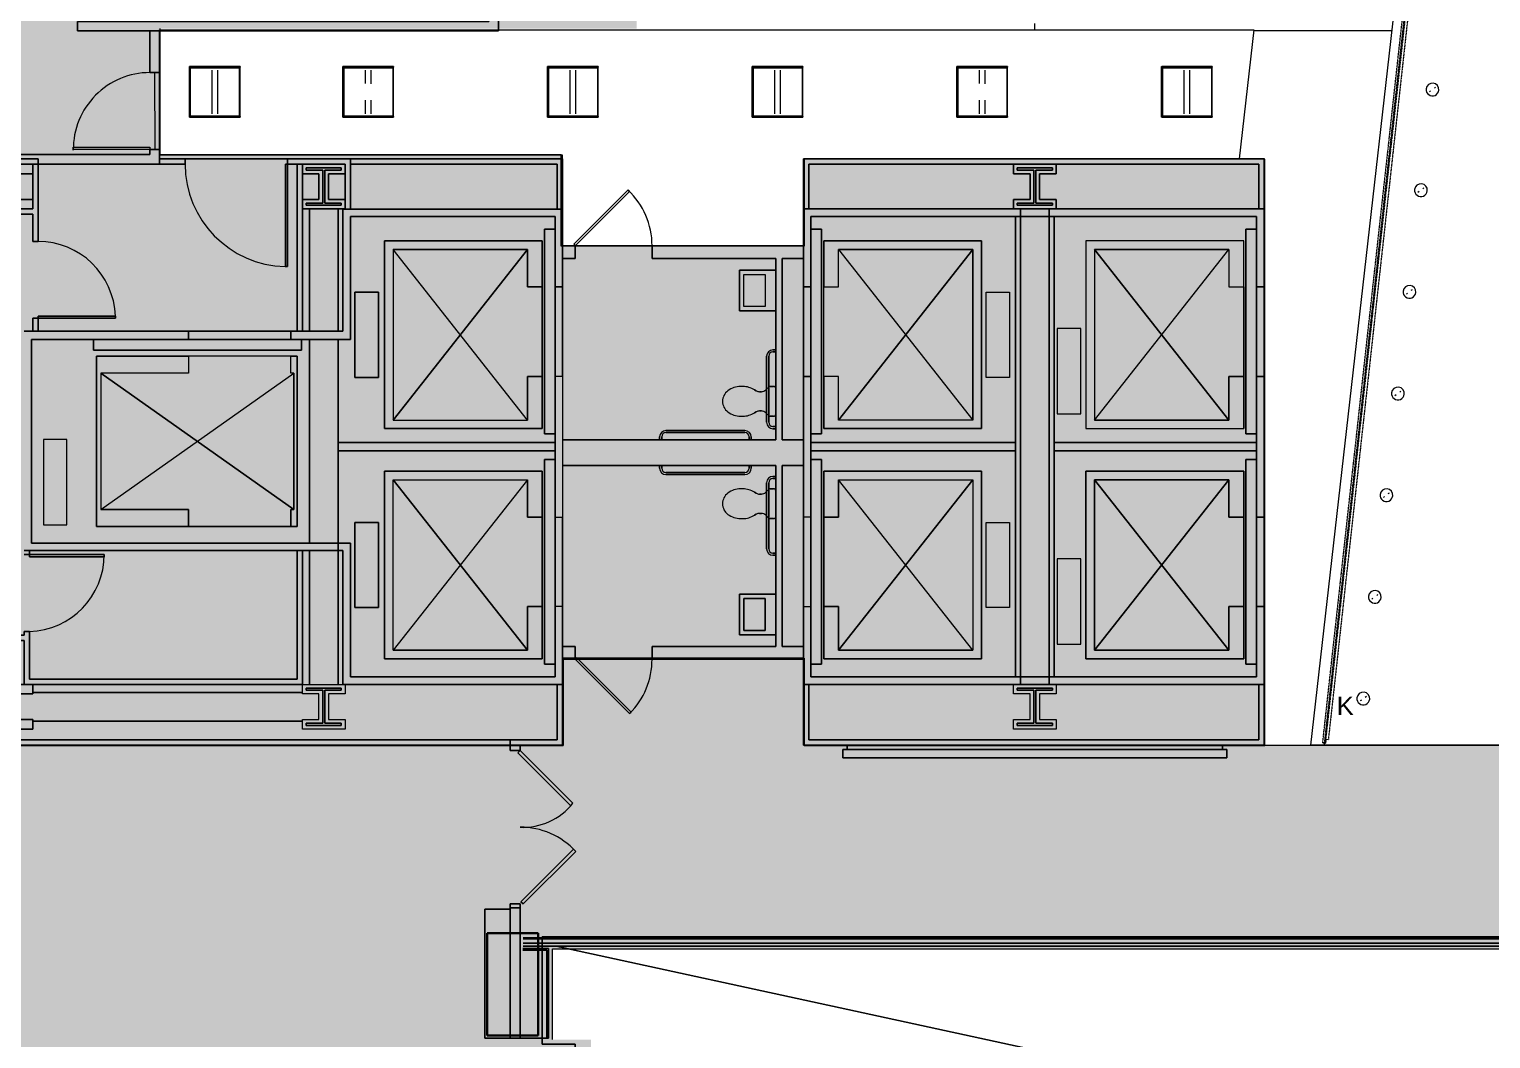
# Model space of a CAD drawing. Header units: inches. Extents: x 6512 to 15357, y -630 to 1499.
# Drawn here: x 13409 to 14095, y -187 to 286 of the extents above; entities that cross this region are included whole.
import ezdxf

# ---------------------------------------------------------------- set-up
doc = ezdxf.new("R2010")
doc.units = ezdxf.units.IN
doc.header["$MEASUREMENT"] = 0
doc.linetypes.add('Dash', pattern=[0.25, 0.125, -0.125])
doc.linetypes.add('Dash 1_8_', pattern=[0.25, 0.125, -0.125])
for name, color, linetype, lineweight in [('A-CLNG', 13, 'Continuous', 18), ('A-DETL', 90, 'Continuous', 9), ('A-DETL-GENF', 92, 'Continuous', 18), ('A-DETL-THIN', 151, 'Continuous', 9), ('E-LITE-EQPM', 33, 'Continuous', 25), ('E-LITE-EQPM-HDLN', 30, 'Dash', 9), ('G-ANNO-TEXT', 231, 'Continuous', 9), ('P-SANR-FIXT', 6, 'Continuous', 18), ('S-COLS', 52, 'Continuous', 18)]:
    doc.layers.add(name, color=color, linetype=linetype, lineweight=lineweight)
doc.styles.add('Swis721 Lt BT_1', font='swissl.ttf', dxfattribs={"height": 8.514638})

# ---------------------------------------------------------------- blocks, each defined once
blk = doc.blocks.new('Concrete-Rectangular-Column - 24 x 36-4992730-3RD FLOOR RCP - NEW')
at = {"layer": 'S-COLS', "lineweight": 30}
for p, q in [((-12, 24), (12, 24)), ((-12, -24), (-12, 24)), ((12, 24), (12, -24)), ((12, -24), (-12, -24))]:
    blk.add_line(p, q, dxfattribs=at)
blk = doc.blocks.new('L-Recessed Circular - Downlight - 6_-5309975-3RD FLOOR RCP - NEW')
at = {"layer": 'E-LITE-EQPM', "lineweight": 9}
for p, q in [((0.8, 0.8), (1.28, 1.28)), ((-0.8, -0.8), (-1.28, -1.28))]:
    blk.add_line(p, q, dxfattribs=at)
blk = doc.blocks.new('Lighting-Troffer-Cooper-Metalux-Encounter-22EN-24EN-LD2 - See Type Catalog-V7-3RD FLOOR RCP - NEW')
at = {"layer": 'E-LITE-EQPM', "lineweight": 9}
for p, q in [((-11.875, 11.84375), (-11.875, 11.59375)), ((11.875, 11.84375), (-11.875, 11.84375)), ((-11.875, 11.59375), (-11.46875, 11.59375)), ((-11.875, 11.59375), (-11.46875, 11.59375)), ((-11.875, 11.59375), (-11.875, -11.59375)), ((-11.46875, 11.59375), (-11.46875, 11.34375)), ((-11.46875, -11.59375), (-11.46875, 11.59375)), ((11.46875, 11.34375), (-11.46875, 11.34375)), ((-1.25, 10.21875), (-1.25, -10.21875)), ((1.25, -10.21875), (1.25, 10.21875)), ((11.46875, 11.34375), (11.46875, 11.59375)), ((11.46875, 11.59375), (11.875, 11.59375)), ((11.46875, 11.59375), (11.875, 11.59375)), ((11.46875, -11.59375), (11.46875, 11.59375)), ((11.875, 11.59375), (11.875, 11.84375)), ((11.875, 11.59375), (11.875, -11.59375)), ((-11.46875, -11.59375), (-11.875, -11.59375)), ((-11.875, -11.59375), (-11.875, -11.84375)), ((-11.46875, -11.59375), (-11.875, -11.59375)), ((-11.875, -11.84375), (11.875, -11.84375)), ((-11.46875, -11.34375), (11.46875, -11.34375)), ((-11.46875, -11.34375), (-11.46875, -11.59375)), ((11.46875, -11.59375), (11.46875, -11.34375)), ((11.875, -11.59375), (11.46875, -11.59375)), ((11.875, -11.59375), (11.46875, -11.59375)), ((11.875, -11.84375), (11.875, -11.59375))]:
    blk.add_line(p, q, dxfattribs=at)
blk = doc.blocks.new('Lighting-Troffer-Cooper-Metalux-Encounter-22EN-24EN-LD2 - See Type Catalog-V10-3RD FLOOR RCP - NEW')
at = {"layer": 'E-LITE-EQPM', "lineweight": 9}
for p, q in [((-11.87, 11.84), (-11.87, 11.59)), ((11.88, 11.84), (-11.87, 11.84)), ((-11.87, 11.59), (-11.47, 11.59)), ((-11.87, 11.59), (-11.47, 11.59)), ((-11.87, 11.59), (-11.87, -11.59)), ((-11.47, 11.59), (-11.47, 11.34)), ((-11.47, -11.59), (-11.47, 11.59)), ((11.47, 11.34), (-11.47, 11.34)), ((-1.25, 10.22), (-1.25, 3.91)), ((1.25, 3.84), (1.25, 10.22)), ((11.47, 11.34), (11.47, 11.59)), ((11.47, 11.59), (11.88, 11.59)), ((11.47, 11.59), (11.88, 11.59)), ((11.47, -11.59), (11.47, 11.59)), ((11.88, 11.59), (11.88, 11.84)), ((11.88, 11.59), (11.88, -11.59)), ((-1.25, -3.91), (-1.25, -10.22)), ((1.25, -10.22), (1.25, -3.84)), ((-11.47, -11.59), (-11.87, -11.59)), ((-11.87, -11.59), (-11.87, -11.84)), ((-11.47, -11.59), (-11.87, -11.59)), ((-11.87, -11.84), (11.88, -11.84)), ((-11.47, -11.34), (11.47, -11.34)), ((-11.47, -11.34), (-11.47, -11.59)), ((11.47, -11.59), (11.47, -11.34)), ((11.88, -11.59), (11.47, -11.59)), ((11.88, -11.59), (11.47, -11.59)), ((11.88, -11.84), (11.88, -11.59))]:
    blk.add_line(p, q, dxfattribs=at)
blk = doc.blocks.new('Lighting-Focal_Point-Covert-VN - Not A Type - Load Type Catalog-6116038-3RD FLOOR RCP - NEW')
at = {"layer": 'E-LITE-EQPM', "lineweight": 9}
for p, q in [((-22.89, 1.19), (-22.89, -0.07)), ((-24.56, -0.06), (-24.49, -0.06)), ((-24.56, -1.17), (-24.56, -0.06)), ((411.84, -0.06), (411.78, -0.06)), ((411.84, -1.17), (411.84, -0.06))]:
    blk.add_line(p, q, dxfattribs=at)
at = {"layer": 'E-LITE-EQPM-HDLN'}
for p, q in [((-24.49, 0.21), (-22.89, 0.21)), ((-24.49, -0.06), (-24.49, 0.21)), ((410.67, 1.19), (-22.89, 1.19)), ((411.78, 0.21), (410.67, 0.21)), ((411.78, 0.21), (411.78, -0.06)), ((-24.49, -0.06), (-24.49, -1.27)), ((411.78, -0.07), (-24.49, -0.07)), ((-24.49, -1.26), (411.78, -1.26)), ((411.78, -0.06), (411.78, -1.27))]:
    blk.add_line(p, q, dxfattribs=at)
blk = doc.blocks.new('2941 Fairview Park_Clean for Revit_dwg-4584220-3RD FLOOR RCP - NEW')
at = {"layer": 'P-SANR-FIXT', "lineweight": 9}
blk.add_line((13467.9, 265.76), (13467.97, 229.75), dxfattribs=at)
at = {"layer": 'P-SANR-FIXT', "lineweight": 9, "flags": 128}
for points in [[(13046.73, -49.7), (13659.23, -49.7), (13659.23, -9.45), (13772.23, -9.45), (13772.23, -49.7), (13988.23, -49.7), (13988.23, 225.3), (13772.23, 225.3), (13772.23, 184.55), (13659.23, 184.55), (13659.23, 225.3), (13470.22, 225.3), (13470.22, 285.3), (13629.23, 285.3), (13629.23, 390.3), (13367.23, 390.3)], [(13367.23, 390.3), (13629.23, 390.3), (13629.23, 285.3), (13436.23, 285.3), (13431.73, 285.3), (13431.73, 289.8), (13624.73, 289.8), (13624.73, 385.8), (13371.73, 385.8)], [(13371.73, 385.8), (13624.73, 385.8), (13624.73, 289.8), (13431.73, 289.8), (13431.73, 285.3), (13436.23, 285.3), (13629.23, 285.3), (13629.23, 390.3), (13367.23, 390.3)], [(13367.23, 390.3), (13629.23, 390.3), (13629.23, 285.3), (13470.22, 285.3), (13470.22, 225.3), (13659.23, 225.3), (13659.23, 184.55), (13772.23, 184.55), (13772.23, 225.3), (13988.23, 225.3), (13988.23, -49.7), (13772.23, -49.7), (13772.23, -9.45), (13659.23, -9.45), (13659.23, -49.7), (13046.73, -49.7)], [(13388.23, 199.3), (13410.73, 199.3), (13410.73, 186.56), (13413.23, 186.56), (13413.23, 199.3), (13413.23, 225.3), (13325.73, 225.3)], [(13325.73, 225.3), (13413.23, 225.3), (13413.23, 222.8), (13470.22, 222.8), (13470.22, 229.75), (13465.72, 229.75), (13470.22, 229.75), (13470.22, 222.8), (13413.23, 222.8), (13413.23, 225.3), (13413.23, 199.3), (13413.23, 186.56), (13410.73, 186.56), (13410.73, 199.3), (13388.23, 199.3)], [(13390.73, 222.8), (13410.73, 222.8), (13410.73, 201.8), (13390.73, 201.8), (13410.73, 201.8), (13410.73, 206.3), (13402.98, 206.3)], [(13402.98, 218.3), (13410.73, 218.3), (13402.98, 218.3)], [(13402.98, 206.3), (13410.73, 206.3), (13410.73, 201.8), (13390.73, 201.8), (13410.73, 201.8), (13410.73, 222.8), (13410.73, 218.3), (13410.73, 222.8), (13390.73, 222.8)], [(13390.73, 222.8), (13410.73, 222.8), (13390.73, 222.8)], [(13659.23, 165.28), (13659.23, 201.78), (13556.23, 201.78), (13556.23, 144.55), (13538.23, 144.55), (13531.73, 144.55), (13531.73, 140.55), (13531.73, 144.55), (13531.73, 140.55), (13531.73, 144.55), (13483.73, 144.55), (13406.73, 144.55)], [(13406.73, 41.55), (13483.73, 41.55), (13538.23, 41.55), (13483.73, 41.55), (13406.73, 41.55)], [(13406.73, 39.67), (13409.23, 39.67), (13409.23, 38.67), (13444.29, 38.67), (13444.29, 39.67), (13409.23, 39.67), (13406.73, 39.67)], [(13406.73, 144.55), (13483.73, 144.55), (13531.73, 144.55), (13538.23, 144.55), (13556.23, 144.55), (13556.23, 201.78), (13659.23, 201.78), (13659.23, 225.3), (13534.73, 225.3)], [(13534.73, 225.3), (13530.23, 225.3), (13530.23, 222.8), (13529.23, 222.8), (13529.23, 174.8), (13530.23, 174.8), (13530.23, 222.8), (13534.73, 222.8), (13537.23, 222.8), (13537.23, 144.55), (13537.23, 222.8), (13537.23, 218.3), (13544.98, 218.3), (13537.23, 218.3), (13537.23, 222.8), (13557.23, 222.8), (13557.23, 201.78), (13557.23, 222.8), (13537.23, 222.8), (13557.23, 222.8)], [(13549.48, 206.3), (13557.23, 206.3), (13557.23, 201.8), (13537.23, 201.8), (13537.23, 206.3), (13544.98, 206.3), (13544.98, 218.3), (13544.98, 206.3), (13537.23, 206.3), (13537.23, 201.8), (13557.23, 201.8), (13557.23, 206.3), (13549.48, 206.3), (13549.48, 218.3), (13557.23, 218.3), (13557.23, 222.8), (13537.23, 222.8), (13534.73, 222.8), (13534.73, 144.55), (13534.73, 222.8), (13530.23, 222.8), (13530.23, 174.8), (13529.23, 174.8), (13529.23, 222.8), (13530.23, 222.8), (13530.23, 225.3), (13534.73, 225.3)], [(13534.73, 225.3), (13659.23, 225.3), (13659.23, 201.78), (13659.23, 165.28), (13659.23, 123.28), (13659.23, 57.28)], [(13557.23, 222.8), (13557.23, 218.3), (13549.48, 218.3), (13549.48, 206.3)], [(13988.23, 123.28), (13984.73, 123.28), (13984.73, 57.28), (13988.23, 57.28), (13988.23, 15.31), (13984.73, 15.31), (13984.73, 57.28), (13984.73, 15.31), (13988.23, 15.31), (13988.23, 57.28), (13988.23, 123.28), (13988.23, 165.28), (13988.23, 201.8), (13772.23, 201.8), (13772.23, 225.3), (13988.23, 225.3), (13772.23, 225.3), (13772.23, 201.8), (13988.23, 201.8), (13988.23, 225.3), (13988.23, 201.8), (13988.23, 165.28)], [(13659.23, 165.28), (13655.73, 165.28), (13655.73, 198.28), (13559.73, 198.28), (13559.73, 140.55), (13531.73, 140.55), (13483.73, 140.55), (13483.73, 144.55), (13483.73, 140.55), (13410.23, 140.55), (13410.23, 45.05), (13410.23, 140.55), (13483.73, 140.55), (13531.73, 140.55), (13559.73, 140.55), (13559.73, 198.28), (13655.73, 198.28), (13655.73, 165.28), (13659.23, 165.28), (13659.23, 123.28), (13655.73, 123.31), (13655.73, 165.28), (13655.73, 123.31), (13659.23, 123.28), (13659.23, 165.28), (13659.23, 123.28), (13659.23, 57.28), (13659.23, 15.28), (13659.23, -21.22), (13659.23, -49.7), (13639.35, -49.7), (13659.23, -49.7), (13659.23, -21.22), (13556.23, -21.22), (13556.23, 41.55), (13538.23, 41.55), (13556.23, 41.55), (13556.23, -21.22), (13659.23, -21.22), (13659.23, 15.28)], [(13988.23, 165.28), (13984.73, 165.28), (13984.73, 198.28), (13984.73, 165.28), (13988.23, 165.28), (13988.23, 123.28)], [(13978.73, 123.28), (13971.73, 123.28), (13971.73, 102.8), (13908.73, 182.8), (13908.73, 102.8), (13971.73, 182.8), (13908.73, 182.8), (13908.73, 102.8), (13971.73, 182.8), (13971.73, 165.28), (13978.73, 165.28), (13978.73, 123.28), (13978.73, 98.8), (13978.73, 123.28), (13978.73, 165.28), (13978.73, 186.8), (13904.73, 186.8), (13904.73, 98.8), (13978.73, 98.8)], [(13908.73, 182.8), (13971.73, 182.8), (13971.73, 165.28), (13978.73, 165.28), (13978.73, 186.8), (13904.73, 186.8), (13904.73, 98.8), (13978.73, 98.8)], [(13908.73, 182.8), (13971.73, 102.8), (13908.73, 102.8)], [(13659.23, 15.28), (13655.73, 15.31), (13655.73, -17.72), (13655.73, 15.31), (13655.73, 57.28), (13655.73, 123.31), (13655.73, 165.28), (13655.73, 123.31), (13655.73, 165.28), (13655.73, 123.31), (13655.73, 57.28), (13655.73, 15.31), (13655.73, 57.28), (13659.23, 57.28), (13659.23, 15.28), (13655.73, 15.31), (13655.73, 57.28), (13655.73, -8.69)], [(13908.73, 102.8), (13971.73, 102.8), (13971.73, 123.28), (13978.73, 123.28)], [(13788.73, 57.28), (13781.73, 57.28), (13781.73, 78.8), (13855.73, 78.8), (13855.73, -9.2), (13781.73, -9.2), (13781.73, 15.28)], [(13781.73, 15.28), (13788.73, 15.28), (13788.73, -5.2), (13851.73, -5.2), (13788.73, 74.8), (13788.73, 57.28)], [(13655.73, -8.69), (13655.73, 57.28), (13659.23, 57.28), (13659.23, -8.72), (13659.23, 57.28)], [(13537.23, -37.7), (13544.98, -37.7), (13544.98, -25.7), (13537.23, -25.7), (13537.23, -21.2), (13557.23, -21.2)], [(13557.23, -21.2), (13557.23, -25.7), (13549.48, -25.7), (13549.48, -37.7), (13557.23, -37.7), (13557.23, -42.2), (13537.23, -42.2), (13537.23, -37.7), (13544.98, -37.7), (13544.98, -25.7), (13537.23, -25.7), (13537.23, -21.2), (13557.23, -21.2), (13557.23, -25.7), (13549.48, -25.7), (13549.48, -37.7)], [(13870.73, -37.7), (13878.48, -37.7), (13878.48, -25.7), (13870.73, -25.7), (13870.73, -21.2), (13890.73, -21.2), (13890.73, -25.7), (13882.98, -25.7), (13882.98, -37.7)], [(13549.48, -37.7), (13557.23, -37.7), (13557.23, -42.2), (13537.23, -42.2), (13537.23, -37.7)], [(13882.98, -37.7), (13890.73, -37.7), (13890.73, -42.2), (13870.73, -42.2), (13870.73, -37.7)]]:
    blk.add_lwpolyline(points, dxfattribs=at)
for points in [[(13465.72, 265.76), (13470.07, 265.76), (13465.72, 265.76), (13465.72, 279.79), (13465.72, 285.3), (13465.72, 282.3), (13465.72, 285.3), (13465.72, 279.79)], [(13470.22, 265.76), (13470.22, 279.79), (13470.22, 285.3), (13470.22, 279.79)], [(13465.72, 227.3), (13465.72, 229.8), (13465.72, 227.3), (13431.73, 227.3), (13147.23, 227.3), (13147.23, -25.2), (13051.23, -25.2), (13051.23, 245.29), (13051.23, -25.2), (13147.23, -25.2), (13147.23, 227.3), (13431.73, 227.3)], [(13465.72, 229.75), (13429.72, 229.75), (13429.72, 230.75), (13465.72, 230.75), (13465.72, 229.75), (13429.72, 229.75), (13429.72, 230.75), (13465.72, 230.75)], [(13429.73, 229.45), (13429.73, 230.79)], [(13151.73, 222.8), (13436.23, 222.8), (13151.73, 222.8), (13151.73, -29.7)], [(13470.22, 225.3), (13482.22, 225.3), (13482.22, 222.8), (13413.17, 222.8), (13482.22, 222.8), (13482.22, 225.3)], [(13538.98, 204.55), (13546.73, 204.55), (13546.73, 220.05), (13538.98, 220.05), (13538.98, 221.05), (13555.48, 221.05), (13538.98, 221.05), (13538.98, 220.05), (13546.73, 220.05), (13546.73, 204.55), (13538.98, 204.55), (13538.98, 203.55), (13555.48, 203.55), (13555.48, 204.55), (13547.73, 204.55), (13547.73, 220.05), (13555.48, 220.05), (13555.48, 221.05), (13555.48, 220.05), (13547.73, 220.05), (13547.73, 204.55), (13555.48, 204.55), (13555.48, 203.55), (13538.98, 203.55)], [(13559.73, 201.78), (13559.73, 225.3)], [(13559.73, 222.8), (13656.73, 222.8), (13656.73, 201.78), (13656.73, 222.8)], [(13774.73, 222.8), (13774.73, 201.8), (13774.73, 222.8), (13985.73, 222.8), (13985.73, 201.8), (13985.73, 222.8)], [(13870.73, 206.3), (13878.48, 206.3), (13878.48, 218.3), (13870.73, 218.3), (13870.73, 222.8), (13890.73, 222.8), (13890.73, 218.3), (13890.73, 222.8), (13870.73, 222.8), (13870.73, 218.3), (13878.48, 218.3), (13878.48, 206.3), (13870.73, 206.3), (13870.73, 201.8), (13890.73, 201.8), (13890.73, 206.3), (13882.98, 206.3), (13890.73, 206.3), (13890.73, 201.8), (13870.73, 201.8)], [(13872.48, 204.55), (13880.23, 204.55), (13880.23, 220.05), (13872.48, 220.05), (13872.48, 221.05), (13872.48, 220.05), (13880.23, 220.05), (13880.23, 204.55)], [(13888.98, 221.05), (13888.98, 220.05), (13881.23, 220.05), (13881.23, 204.55), (13888.98, 204.55), (13888.98, 203.55), (13872.48, 203.55), (13872.48, 204.55), (13872.48, 203.55), (13888.98, 203.55), (13888.98, 204.55), (13881.23, 204.55), (13881.23, 220.05), (13888.98, 220.05), (13888.98, 221.05), (13872.48, 221.05)], [(13890.73, 218.3), (13882.98, 218.3), (13882.98, 206.3), (13882.98, 218.3)], [(13690.68, 210), (13689.98, 210.71), (13664.52, 185.25), (13665.23, 184.55), (13690.68, 210), (13689.98, 210.71), (13664.52, 185.25), (13665.23, 184.55)], [(13540.48, 144.55), (13540.48, 201.8)], [(13553.98, 144.55), (13553.98, 201.8)], [(13984.73, -17.72), (13889.73, -17.72), (13889.73, 198.28), (13984.73, 198.28), (13889.73, 198.28), (13775.73, 198.28), (13775.73, 165.28), (13772.23, 165.28), (13772.23, 123.28), (13775.73, 123.28), (13772.23, 123.28), (13772.23, 165.28), (13772.23, 123.28), (13772.23, 57.28), (13772.23, 15.28), (13772.23, -21.22), (13772.23, -49.7), (13988.23, -49.7), (13772.23, -49.7), (13772.23, -21.22), (13772.23, 15.28), (13775.73, 15.31), (13775.73, -17.72), (13775.73, 15.31), (13775.73, 57.28), (13775.73, 123.31), (13775.73, 165.28), (13775.73, 123.31), (13775.73, 165.28), (13775.73, 123.31), (13775.73, 57.28), (13775.73, 15.31), (13775.73, 57.28), (13772.23, 57.28), (13772.23, 123.28), (13772.23, 165.28), (13772.23, 201.78), (13772.23, 165.28), (13775.73, 165.28), (13775.73, 198.28), (13889.73, 198.28), (13889.73, -17.72), (13775.73, -17.72), (13889.73, -17.72), (13984.73, -17.72), (13984.73, 15.28)], [(13874.04, -21.2), (13874.04, 201.8)], [(13887.42, -21.2), (13887.42, 201.8)], [(13655.73, 192.3), (13650.73, 192.3), (13650.73, 96.3), (13655.73, 96.3), (13650.73, 96.3), (13650.73, 192.3)], [(13775.73, 192.3), (13780.73, 192.3), (13780.73, 96.3), (13775.73, 96.3), (13780.73, 96.3), (13780.73, 192.3)], [(13871.73, 198.28), (13871.73, -17.72)], [(13984.73, 192.3), (13979.73, 192.3), (13979.73, 96.3), (13984.73, 96.3), (13979.73, 96.3), (13979.73, 192.3)], [(13642.73, 165.28), (13642.73, 182.8), (13579.73, 102.8), (13642.73, 102.8), (13642.73, 123.28), (13649.73, 123.28), (13642.73, 123.28), (13642.73, 102.8), (13579.73, 182.8), (13642.73, 182.8), (13642.73, 165.28), (13649.73, 165.28), (13649.73, 123.28), (13649.73, 165.28), (13649.73, 186.8), (13575.73, 186.8), (13575.73, 98.8), (13649.73, 98.8), (13649.73, 123.28), (13649.73, 98.8), (13575.73, 98.8), (13575.73, 186.8), (13649.73, 186.8), (13649.73, 165.28)], [(13781.73, 98.8), (13855.73, 98.8), (13855.73, 186.8), (13781.73, 186.8), (13855.73, 186.8), (13855.73, 98.8)], [(13781.73, 123.28), (13781.73, 98.8), (13781.73, 123.28), (13781.73, 165.28), (13781.73, 186.8), (13781.73, 165.28), (13788.73, 165.28), (13788.73, 182.8), (13851.73, 182.8), (13851.73, 102.8), (13788.73, 102.8), (13851.73, 182.8), (13788.73, 182.8), (13851.73, 102.8), (13788.73, 102.8), (13788.73, 123.28), (13781.73, 123.28), (13781.73, 165.28), (13788.73, 165.28), (13788.73, 182.8), (13851.73, 102.8), (13851.73, 182.8), (13788.73, 102.8), (13788.73, 123.28)], [(13579.73, 182.8), (13579.73, 102.8), (13642.73, 182.8), (13579.73, 182.8), (13579.73, 102.8), (13642.73, 102.8)], [(13772.23, 184.55), (13701.23, 184.55), (13701.23, 178.55), (13759.23, 178.55), (13759.23, 93.55), (13659.23, 93.55), (13759.23, 93.55), (13759.23, 178.55), (13701.23, 178.55), (13701.23, 184.55)], [(13665.23, 184.55), (13659.23, 184.55), (13665.23, 184.55), (13665.23, 178.55), (13659.23, 178.55), (13665.23, 178.55)], [(13772.23, 178.55), (13762.23, 178.55), (13762.23, 93.55), (13772.23, 93.55), (13762.23, 93.55), (13762.23, 178.55)], [(13759.23, 173.05), (13742.23, 173.05), (13742.23, 154.05), (13759.23, 154.05), (13759.23, 173.05), (13759.23, 154.05), (13742.23, 154.05), (13742.23, 173.05)], [(13754.23, 171.05), (13754.23, 156.05), (13744.23, 156.05), (13744.23, 171.05), (13754.23, 171.05), (13754.23, 156.05), (13744.23, 156.05), (13744.23, 171.05)], [(13775.73, 123.31), (13775.73, 165.28)], [(13984.73, 123.31), (13984.73, 165.28), (13984.73, 123.28), (13988.23, 123.28), (13988.23, 57.28), (13984.73, 57.28), (13984.73, 15.31), (13984.73, 57.28), (13984.73, 123.28), (13984.73, 165.28)], [(13572.84, 122.8), (13561.84, 122.8), (13561.84, 162.8), (13572.84, 162.8), (13572.84, 122.8), (13572.84, 162.8), (13561.84, 162.8), (13561.84, 122.8)], [(13857.93, 122.8), (13857.93, 162.8), (13868.93, 162.8), (13868.93, 122.8), (13857.93, 122.8), (13857.93, 162.8), (13868.93, 162.8), (13868.93, 122.8)], [(13410.73, 150.55), (13413.23, 150.55), (13413.23, 151.55), (13449.54, 151.55), (13449.54, 150.55), (13413.23, 150.55), (13413.23, 144.55), (13413.23, 150.55), (13449.54, 150.55), (13449.54, 151.55), (13413.23, 151.55), (13413.23, 150.55), (13410.73, 150.55), (13410.73, 144.55)], [(13483.73, 144.55), (13483.73, 140.55)], [(13902.24, 105.66), (13902.24, 145.66), (13891.24, 145.66), (13891.24, 105.66), (13902.24, 105.66), (13902.24, 145.66), (13891.24, 145.66), (13891.24, 105.66)], [(13536.73, 140.55), (13536.73, 135.55), (13439.23, 135.55), (13439.23, 140.55), (13439.23, 135.55), (13536.73, 135.55)], [(13531.73, 140.55), (13483.73, 140.55)], [(13540.48, 45.05), (13540.48, 140.55)], [(13553.98, -21.2), (13553.98, 140.55)], [(13483.73, 60.8), (13442.73, 60.8), (13533.23, 124.8), (13533.23, 60.8), (13442.73, 124.8), (13442.73, 60.8), (13533.23, 124.8), (13531.73, 124.8), (13531.73, 132.8), (13483.73, 132.8), (13440.73, 132.8), (13440.73, 52.8), (13483.73, 52.8), (13531.73, 52.8), (13531.73, 60.8), (13533.23, 60.8), (13533.23, 124.8), (13531.73, 124.8), (13531.73, 132.8), (13534.73, 132.8), (13534.73, 52.8), (13531.73, 52.8), (13534.73, 52.8), (13534.73, 132.8), (13531.73, 132.8), (13483.73, 132.8), (13483.73, 124.8), (13442.73, 124.8), (13533.23, 60.8), (13533.23, 124.8), (13533.23, 60.8), (13531.73, 60.8), (13531.73, 52.8), (13483.73, 52.8), (13440.73, 52.8), (13440.73, 132.8), (13483.73, 132.8), (13483.73, 124.8), (13442.73, 124.8), (13442.73, 60.8), (13483.73, 60.8), (13483.73, 52.8)], [(13754.91, 132.72), (13754.91, 101.72)], [(13755.91, 101.72), (13755.91, 132.72)], [(13757.91, 134.72), (13759.23, 134.72), (13759.23, 135.72), (13757.91, 135.72), (13759.23, 135.72), (13759.23, 134.72)], [(13750.09, 116.46), (13749.19, 116.96)], [(13754.63, 116.96), (13755.94, 118.27)], [(13756.64, 118.56), (13758.23, 118.56)], [(13759.23, 117.56), (13759.23, 105.55)], [(13751.55, 116.08), (13752.5, 116.08)], [(13750.09, 106.67), (13749.19, 106.17)], [(13751.55, 107.05), (13752.5, 107.05)], [(13754.63, 106.17), (13755.94, 104.86)], [(13756.64, 104.56), (13758.23, 104.56)], [(13744.73, 97.88), (13707.73, 97.88)], [(13707.73, 96.88), (13744.73, 96.88)], [(13757.91, 98.72), (13759.23, 98.72), (13759.23, 99.72), (13757.91, 99.72), (13759.23, 99.72), (13759.23, 98.72)], [(13426.76, 53.68), (13426.76, 93.68), (13415.76, 93.68), (13415.76, 53.68), (13426.76, 53.68), (13426.76, 93.68), (13415.76, 93.68), (13415.76, 53.68)], [(13655.73, 92.28), (13553.92, 92.28)], [(13704.73, 94.88), (13704.73, 93.55), (13705.73, 93.55), (13705.73, 94.88), (13705.73, 93.55), (13704.73, 93.55)], [(13746.73, 94.88), (13746.73, 93.55), (13747.73, 93.55), (13747.73, 94.88), (13747.73, 93.55), (13746.73, 93.55)], [(13775.73, 92.28), (13871.73, 92.28)], [(13984.73, 92.28), (13889.73, 92.28)], [(13655.73, 88.28), (13553.92, 88.28)], [(13655.73, 84.3), (13650.73, 84.3), (13650.73, -11.7), (13655.73, -11.7), (13650.73, -11.7), (13650.73, 84.3)], [(13775.73, 88.28), (13871.73, 88.28)], [(13775.73, 84.3), (13780.73, 84.3), (13780.73, -11.7), (13775.73, -11.7), (13780.73, -11.7), (13780.73, 84.3)], [(13984.73, 88.28), (13889.73, 88.28)], [(13984.73, 84.3), (13979.73, 84.3), (13979.73, -11.7), (13984.73, -11.7), (13979.73, -11.7), (13979.73, 84.3)], [(13642.73, 57.28), (13642.73, 74.8), (13579.73, -5.2), (13642.73, -5.2), (13642.73, 15.28), (13649.73, 15.28), (13642.73, 15.28), (13642.73, -5.2), (13579.73, 74.8), (13642.73, 74.8), (13642.73, 57.28), (13649.73, 57.28), (13649.73, 15.28), (13649.73, 57.28), (13649.73, 78.8), (13575.73, 78.8), (13575.73, -9.2), (13649.73, -9.2), (13649.73, 15.28), (13649.73, -9.2), (13575.73, -9.2), (13575.73, 78.8), (13649.73, 78.8), (13649.73, 57.28)], [(13772.23, -9.45), (13701.23, -9.45), (13701.23, -3.45), (13759.23, -3.45), (13759.23, 81.54), (13659.23, 81.54), (13759.23, 81.54), (13759.23, -3.45), (13701.23, -3.45), (13701.23, -9.45)], [(13704.73, 80.21), (13704.73, 81.54), (13705.73, 81.54), (13705.73, 80.21), (13705.73, 81.54), (13704.73, 81.54)], [(13707.73, 78.21), (13744.73, 78.21)], [(13744.73, 77.21), (13707.73, 77.21)], [(13746.73, 80.21), (13746.73, 81.54), (13747.73, 81.54), (13747.73, 80.21), (13747.73, 81.54), (13746.73, 81.54)], [(13757.91, 76.37), (13759.23, 76.37), (13759.23, 75.37), (13757.91, 75.37), (13759.23, 75.37), (13759.23, 76.37)], [(13772.23, -3.45), (13762.23, -3.45), (13762.23, 81.54), (13772.23, 81.54), (13762.23, 81.54), (13762.23, -3.45)], [(13781.73, 15.28), (13781.73, 57.28), (13781.73, 15.28), (13781.73, -9.2), (13855.73, -9.2), (13855.73, 78.8), (13781.73, 78.8), (13781.73, 57.28), (13788.73, 57.28), (13788.73, 74.8), (13851.73, 74.8), (13851.73, -5.2), (13788.73, -5.2), (13851.73, 74.8), (13851.73, -5.2), (13788.73, 74.8), (13851.73, 74.8), (13788.73, -5.2), (13788.73, 15.28)], [(13971.73, 57.28), (13978.73, 57.28), (13978.73, 78.8), (13904.73, 78.8), (13904.73, -9.2), (13978.73, -9.2), (13978.73, 15.28), (13971.73, 15.28), (13971.73, -5.2), (13908.73, -5.2), (13971.73, -5.2), (13908.73, 74.8), (13971.73, 74.8), (13908.73, -5.2), (13908.73, 74.8), (13971.73, -5.2), (13971.73, 15.28), (13978.73, 15.28), (13978.73, -9.2), (13904.73, -9.2), (13904.73, 78.8), (13978.73, 78.8), (13978.73, 57.28), (13971.73, 57.28), (13971.73, 74.8), (13908.73, 74.8), (13908.73, -5.2), (13971.73, 74.8)], [(13579.73, 74.8), (13642.73, -5.2), (13579.73, -5.2), (13579.73, 74.8), (13642.73, 74.8), (13579.73, -5.2)], [(13750.09, 68.43), (13749.19, 68.93)], [(13754.63, 68.93), (13755.94, 70.24)], [(13754.91, 42.37), (13754.91, 73.37)], [(13755.91, 73.37), (13755.91, 42.37)], [(13756.64, 70.53), (13758.23, 70.53)], [(13759.23, 57.53), (13759.23, 69.55)], [(13751.55, 68.05), (13752.5, 68.05)], [(13750.09, 58.64), (13749.19, 58.14)], [(13751.55, 59.02), (13752.5, 59.02)], [(13754.63, 58.14), (13755.94, 56.83)], [(13756.64, 56.53), (13758.23, 56.53)], [(13772.23, 57.28), (13772.23, 15.28), (13775.73, 15.31), (13775.73, 57.28), (13775.73, -8.69), (13775.73, 57.28), (13772.23, 57.28), (13772.23, -8.72)], [(13978.73, 15.28), (13978.73, 57.28)], [(13572.84, 14.8), (13561.84, 14.8), (13561.84, 54.8), (13572.84, 54.8), (13572.84, 14.8), (13572.84, 54.8), (13561.84, 54.8), (13561.84, 14.8)], [(13857.93, 14.8), (13857.93, 54.8), (13868.93, 54.8), (13868.93, 14.8), (13857.93, 14.8), (13857.93, 54.8), (13868.93, 54.8), (13868.93, 14.8)], [(13406.73, -0.7), (13391.23, -0.7), (13406.73, -0.7), (13406.73, -21.2), (13537.23, -21.2), (13537.23, 41.55), (13537.23, -21.2), (13406.73, -21.2)], [(13409.23, -18.7), (13409.23, 3.67), (13409.23, -18.7), (13534.73, -18.7), (13534.73, 41.55), (13534.73, -18.7)], [(13409.23, 39.67), (13444.29, 39.67), (13444.29, 38.67), (13409.23, 38.67), (13409.23, 39.67), (13409.23, 41.55)], [(13410.23, 45.05), (13483.73, 45.05), (13559.73, 45.05), (13559.73, -17.72), (13655.73, -17.72), (13559.73, -17.72), (13559.73, 45.05), (13483.73, 45.05)], [(13540.54, -21.2), (13540.54, 41.55)], [(13757.91, 40.37), (13759.23, 40.37), (13759.23, 39.37), (13757.91, 39.37), (13759.23, 39.37), (13759.23, 40.37)], [(13902.24, -2.34), (13902.24, 37.66), (13891.24, 37.66), (13891.24, -2.34), (13902.24, -2.34), (13902.24, 37.66), (13891.24, 37.66), (13891.24, -2.34)], [(13759.23, 2.05), (13742.23, 2.05), (13742.23, 21.05), (13759.23, 21.05), (13759.23, 2.05), (13759.23, 21.05), (13742.23, 21.05), (13742.23, 2.05)], [(13754.23, 4.05), (13744.23, 4.05), (13744.23, 19.05), (13754.23, 19.05), (13754.23, 4.05), (13754.23, 19.05), (13744.23, 19.05), (13744.23, 4.05)], [(13988.23, -21.2), (13988.23, 15.28)], [(13406.73, 1.8), (13391.23, 1.8), (13406.73, 1.8), (13406.73, 3.67), (13409.23, 3.67), (13406.73, 3.67)], [(13665.23, -9.45), (13665.23, -3.45), (13659.23, -3.45), (13665.23, -3.45), (13665.23, -9.45), (13659.23, -9.45)], [(13690.68, -34.91), (13691.39, -34.2), (13665.94, -8.75), (13665.23, -9.45), (13690.68, -34.91), (13691.39, -34.2), (13665.94, -8.75), (13665.23, -9.45)], [(13363.73, -47.2), (13363.73, -21.2), (13363.73, -47.2), (13656.73, -47.2), (13656.73, -21.22), (13656.73, -47.2)], [(13402.98, -37.7), (13410.73, -37.7), (13410.73, -42.2), (13390.73, -42.2), (13390.73, -37.7), (13398.48, -37.7), (13398.48, -25.7), (13398.48, -37.7), (13390.73, -37.7), (13390.73, -42.2), (13410.73, -42.2), (13410.73, -37.7), (13402.98, -37.7), (13402.98, -25.7), (13410.73, -25.7), (13410.73, -21.2), (13410.73, -25.7), (13402.98, -25.7)], [(13410.73, -21.2), (13390.73, -21.2), (13390.73, -25.7), (13398.48, -25.7), (13390.73, -25.7), (13390.73, -21.2)], [(13537.23, -24.95), (13410.73, -24.95)], [(13538.98, -39.45), (13538.98, -40.45), (13555.48, -40.45), (13555.48, -39.45), (13547.73, -39.45), (13547.73, -23.95), (13555.48, -23.95), (13555.48, -22.95), (13538.98, -22.95), (13538.98, -23.95), (13546.73, -23.95), (13546.73, -39.45)], [(13538.98, -39.45), (13546.73, -39.45), (13546.73, -23.95), (13538.98, -23.95), (13538.98, -22.95), (13555.48, -22.95), (13555.48, -23.95), (13547.73, -23.95), (13547.73, -39.45), (13555.48, -39.45), (13555.48, -40.45), (13538.98, -40.45)], [(13988.23, -49.7), (13988.23, -21.2), (13772.23, -21.2), (13988.23, -21.2)], [(13774.73, -47.2), (13774.73, -21.22), (13774.73, -47.2), (13985.73, -47.2), (13985.73, -21.2), (13985.73, -47.2)], [(13890.73, -21.2), (13890.73, -25.7), (13882.98, -25.7), (13882.98, -37.7), (13890.73, -37.7), (13890.73, -42.2), (13870.73, -42.2), (13870.73, -37.7), (13878.48, -37.7), (13878.48, -25.7), (13870.73, -25.7), (13870.73, -21.2)], [(13872.48, -39.45), (13872.48, -40.45), (13888.98, -40.45), (13872.48, -40.45), (13872.48, -39.45), (13880.23, -39.45), (13880.23, -23.95), (13872.48, -23.95), (13872.48, -22.95), (13888.98, -22.95), (13872.48, -22.95), (13872.48, -23.95), (13880.23, -23.95), (13880.23, -39.45)], [(13888.98, -40.45), (13888.98, -39.45), (13881.23, -39.45), (13881.23, -23.95), (13888.98, -23.95), (13888.98, -22.95), (13888.98, -23.95), (13881.23, -23.95), (13881.23, -39.45), (13888.98, -39.45)], [(13537.23, -38.45), (13410.73, -38.45)], [(13354.73, -49.7), (13634.73, -49.7), (13634.73, -47.2), (13634.73, -49.7)], [(13639.37, -49.68), (13639.37, -52.21), (13634.73, -52.21), (13634.73, -49.68), (13634.73, -52.21), (13639.37, -52.21)], [(13664.04, -76.91), (13663.01, -78), (13638.3, -53.29), (13639.37, -52.23)], [(13638.3, -53.29), (13663.01, -78), (13664.04, -76.91), (13639.37, -52.23)], [(14910.23, -49.7), (14910.23, -140.58), (13640.73, -140.58), (14910.23, -140.58)], [(14912.23, -49.7), (14912.23, -142.58), (13640.73, -142.58), (14912.23, -142.58)], [(14909.73, -49.7), (14909.73, -140.08), (13640.73, -140.08), (14909.73, -140.08)], [(14909.23, -139.58), (13649.73, -139.58), (14909.23, -139.58), (14909.23, -49.7)], [(13790.73, -51.7), (13790.73, -55.7), (13970.73, -55.7), (13970.73, -51.7), (13790.73, -51.7), (13970.73, -51.7), (13970.73, -55.7), (13790.73, -55.7)], [(13792.73, -49.7), (13792.73, -51.7)], [(13968.73, -49.7), (13968.73, -51.7)], [(13665.41, -99.53), (13664.37, -98.44), (13639.67, -123.15), (13664.37, -98.44), (13665.41, -99.53), (13640.73, -124.21), (13639.67, -123.15), (13640.73, -124.21)], [(13634.73, -187.2), (13622.73, -187.2), (13622.73, -126.71), (13634.73, -126.71), (13622.73, -126.71), (13622.73, -187.2)], [(13639.36, -124.21), (13639.36, -145.06), (13639.36, -124.21), (13639.36, -187.2), (13639.36, -124.21), (13634.73, -124.21)], [(13652.68, -187.2), (13652.68, -145.06), (13640.67, -145.06), (13652.68, -145.06), (13652.68, -187.2), (13634.73, -187.2), (13634.73, -124.21), (13639.36, -124.21), (13634.73, -124.21), (13634.73, -187.2)], [(13634.73, -125.96), (13639.36, -125.96)], [(14960.73, -133.08), (14912.23, -133.08), (14960.73, -133.08), (14960.73, -144.08), (14853.6, -144.08), (14853.6, -158.08), (14587.85, -158.08), (14587.85, -144.08), (14587.85, -158.08), (14853.6, -158.08), (14853.6, -144.08), (13640.73, -144.08), (14853.6, -144.08), (14960.73, -144.08)], [(13649.73, -139.58), (13649.73, -189.9), (13665.23, -189.9), (13665.23, -401.4), (13649.73, -401.4), (13649.73, -521.7), (13629.23, -521.7), (13649.73, -521.7), (13649.73, -401.4), (13665.23, -401.4), (13665.23, -189.9), (13649.73, -189.9)], [(13651.93, -187.2), (13651.93, -145.81), (13640.67, -145.81), (13651.93, -145.81)], [(14232.13, -269.02), (13656.23, -144.08)]]:
    blk.add_lwpolyline(points, close=True, dxfattribs=at)
at = {"layer": 'P-SANR-FIXT', "lineweight": 9}
for centre, radius, start, end in [((13880.73, 90.3), 1409, 90.02649, 208.7222), ((13880.73, 90.3), 1409, 90.02649, 208.7222), ((13880.73, 90.3), 1401.94, 89.9795, 208.7236), ((13880.73, 90.3), 1401.94, 89.9795, 208.7236), ((13465.72, 229.8), 35.96, 90, 180.54759), ((13465.72, 229.8), 35.96, 90, 180.54759), ((13530.23, 222.8), 48.02, 180.00522, 268.66155), ((13530.23, 222.8), 48.02, 180.00522, 268.66155), ((13665.23, 184.55), 36, 0, 46.59176), ((13665.23, 184.55), 36, 0, 46.59176), ((13413.27, 150.27), 36.29, 2.01651, 90.06959), ((13413.27, 150.27), 36.29, 2.01651, 90.06959), ((13757.91, 132.72), 3, 90, 180), ((13757.91, 132.72), 3, 90, 180), ((13757.91, 132.72), 2, 90, 180), ((13757.91, 132.72), 2, 90, 180), ((13740.37, 111.65), 6.08, 126.08507, 180.78482), ((13740.37, 111.65), 6.08, 126.08507, 180.78482), ((13743.03, 107.81), 10.75, 91.33222, 125.53768), ((13743.03, 107.81), 10.75, 91.33222, 125.53768), ((13743.28, -112.9), 231.46, 89.87623, 90.12377), ((13743.28, -112.9), 231.46, 89.87623, 90.12377), ((13743.53, 107.81), 10.75, 58.1142, 88.66778), ((13743.53, 107.81), 10.75, 58.1142, 88.66778), ((13752.5, 119.08), 3, 270, 315), ((13752.5, 119.08), 3, 270, 315), ((13756.64, 117.56), 1, 90, 135), ((13756.64, 117.56), 1, 90, 135), ((13758.23, 117.56), 1, 0, 90), ((13758.23, 117.56), 1, 0, 90), ((13740.37, 111.48), 6.08, 179.21518, 233.91493), ((13740.37, 111.48), 6.08, 179.21518, 233.91493), ((13751.55, 119.08), 3, 240.93826, 270), ((13751.55, 119.08), 3, 240.93826, 270), ((13743.03, 115.31), 10.75, 234.46232, 268.66778), ((13743.03, 115.31), 10.75, 234.46232, 268.66778), ((13743.28, 336.02), 231.46, 269.87623, 270.12377), ((13743.28, 336.02), 231.46, 269.87623, 270.12377), ((13743.53, 115.31), 10.75, 271.33222, 301.8858), ((13743.53, 115.31), 10.75, 271.33222, 301.8858), ((13751.55, 104.05), 3, 90, 119.06174), ((13751.55, 104.05), 3, 90, 119.06174), ((13752.5, 104.05), 3, 45, 90), ((13752.5, 104.05), 3, 45, 90), ((13756.64, 105.56), 1, 225, 270), ((13756.64, 105.56), 1, 225, 270), ((13758.23, 105.56), 1, 270, 0), ((13758.23, 105.56), 1, 270, 0), ((13707.73, 94.88), 3, 90, 180), ((13707.73, 94.88), 3, 90, 180), ((13707.73, 94.88), 2, 90, 180), ((13707.73, 94.88), 2, 90, 180), ((13744.73, 94.88), 3, 0, 90), ((13744.73, 94.88), 3, 0, 90), ((13744.73, 94.88), 2, 360, 90), ((13744.73, 94.88), 2, 360, 90), ((13757.91, 101.72), 3, 180, 270), ((13757.91, 101.72), 3, 180, 270), ((13757.91, 101.72), 2, 180, 270), ((13757.91, 101.72), 2, 180, 270), ((13707.73, 80.21), 3, 180, 270), ((13707.73, 80.21), 3, 180, 270), ((13707.73, 80.21), 2, 180, 270), ((13707.73, 80.21), 2, 180, 270), ((13744.73, 80.21), 2, 270, 0), ((13744.73, 80.21), 3, 270, 360), ((13744.73, 80.21), 2, 270, 0), ((13744.73, 80.21), 3, 270, 360), ((13757.91, 73.37), 3, 90, 180), ((13757.91, 73.37), 3, 90, 180), ((13743.03, 59.78), 10.75, 91.33222, 125.53768), ((13743.03, 59.78), 10.75, 91.33222, 125.53768), ((13743.28, -160.92), 231.46, 89.87623, 90.12377), ((13743.28, -160.92), 231.46, 89.87623, 90.12377), ((13743.53, 59.78), 10.75, 58.1142, 88.66778), ((13743.53, 59.78), 10.75, 58.1142, 88.66778), ((13752.5, 71.05), 3, 270, 315), ((13752.5, 71.05), 3, 270, 315), ((13757.91, 73.37), 2, 90, 180), ((13757.91, 73.37), 2, 90, 180), ((13756.64, 69.53), 1, 90, 135), ((13756.64, 69.53), 1, 90, 135), ((13758.23, 69.53), 1, 0, 90), ((13758.23, 69.53), 1, 0, 90), ((13740.37, 63.62), 6.08, 126.08507, 180.78482), ((13740.37, 63.62), 6.08, 126.08507, 180.78482), ((13740.37, 63.45), 6.08, 179.21518, 233.91493), ((13740.37, 63.45), 6.08, 179.21518, 233.91493), ((13751.55, 71.05), 3, 240.93826, 270), ((13751.55, 71.05), 3, 240.93826, 270), ((13743.03, 67.28), 10.75, 234.46232, 268.66778), ((13743.03, 67.28), 10.75, 234.46232, 268.66778), ((13743.28, 287.99), 231.46, 269.87623, 270.12377), ((13743.28, 287.99), 231.46, 269.87623, 270.12377), ((13743.53, 67.28), 10.75, 271.33222, 301.8858), ((13743.53, 67.28), 10.75, 271.33222, 301.8858), ((13751.55, 56.02), 3, 90, 119.06174), ((13751.55, 56.02), 3, 90, 119.06174), ((13752.5, 56.02), 3, 45, 90), ((13752.5, 56.02), 3, 45, 90), ((13756.64, 57.53), 1, 225, 270), ((13756.64, 57.53), 1, 225, 270), ((13758.23, 57.53), 1, 270, 0), ((13758.23, 57.53), 1, 270, 0), ((13757.91, 42.37), 3, 180, 270), ((13757.91, 42.37), 3, 180, 270), ((13757.91, 42.37), 2, 180, 270), ((13757.91, 42.37), 2, 180, 270), ((13408.22, 39.73), 36.07, 271.59632, 359.93127), ((13408.22, 39.73), 36.07, 271.59632, 359.93127), ((13665.23, -9.45), 36, 315.00001, 0), ((13665.23, -9.45), 36, 315.00001, 0), ((13640.66, -58.53), 29.75, 267.50397, 321.82788), ((13640.66, -58.53), 29.75, 267.50397, 321.82788), ((13639.53, -123.4), 35.21, 42.69404, 90.27004), ((13639.53, -123.4), 35.21, 42.69404, 90.27004)]:
    blk.add_arc(centre, radius, start, end, dxfattribs=at)

msp = doc.modelspace()

# ---------------------------------------------------------------- hatches: boundary and pattern name
at = {"layer": 'A-DETL-GENF'}
for points in [[(13047.55, -49.83), (13659.55, -49.83), (13659.55, -8.85), (13772.55, -8.85), (13772.55, -49.83), (13988.55, -49.83), (13988.55, 225.17), (13772.55, 225.17), (13772.55, 184.42), (13658.55, 184.42), (13658.55, 227.17), (13470.55, 227.17), (13470.55, 286.42), (13694.04, 286.42), (13694.04, 390.42), (13367.55, 390.42), (13367.55, 291.17), (13047.55, 291.17), (13047.55, 102.3)], [(12714.38, -523.83), (13652.55, -523.83), (13652.55, -404.32), (13672.55, -404.32), (13672.55, -187.82), (13654.55, -187.82), (13654.55, -145.18), (14914.55, -145.18), (14914.55, -50.2), (14527.55, -50.2), (14527.55, -31.83), (14467.55, -31.83), (14467.55, -49.83), (13772.55, -49.83), (13772.55, -8.85), (13659.55, -8.85), (13659.55, -49.83), (12508.41, -49.83), (12505.64, -49.53), (12502.95, -48.82), (12500.4, -47.73), (12498.03, -46.26), (12495.91, -44.46), (12494.08, -42.37), (12492.58, -40.02), (12491.45, -37.48), (12490.7, -34.8), (12484.69, -34.8), (12487.16, -59.9), (12490.09, -84.96), (12493.47, -109.95), (12497.29, -134.88), (12501.56, -159.74), (12506.28, -184.52), (12511.45, -209.21), (12517.24, -234.54), (12523.1, -258.29), (12529.59, -282.66), (12536.52, -306.91), (12543.88, -331.04), (12551.67, -355.03), (12559.89, -378.87), (12568.55, -402.57), (12577.62, -426.1), (12587.12, -449.47), (12597.04, -472.66), (12608.38, -497.81), (12618.11, -518.49), (12619.32, -516.39), (12618.49, -513.62), (12618.11, -510.66), (12618.19, -507.86), (12618.74, -505.02), (12619.73, -502.31), (12621.15, -499.78), (12622.95, -497.52), (12625.09, -495.58), (12627.52, -494), (12630.16, -492.83), (12632.96, -492.1), (12635.84, -491.83), (12638.73, -492.02), (12641.54, -492.68), (12644.22, -493.77), (12646.69, -495.28), (12648.88, -497.17), (12650.74, -499.38), (12652.23, -501.86), (12653.29, -504.55), (12653.92, -507.37), (12654.08, -510.26), (12669.05, -510.26), (12669.05, -497.81), (12693.05, -497.81), (12693.05, -523.83), (12712.81, -523.83)]]:
    msp.add_hatch(color=10, dxfattribs=at).paths.add_polyline_path(points, flags=0)

# ---------------------------------------------------------------- linework, layer by layer
at = {"layer": 'A-CLNG', "lineweight": 13}
for p, q in [((14010.2, -49.7), (14060.07, 389.98)), ((13880.73, 285.8), (13880.73, 288.8)), ((13470.23, 227.05), (13470.23, 285.8)), ((13470.23, 285.8), (13880.73, 285.8)), ((13880.73, 285.8), (13983.42, 285.8)), ((13983.42, 285.8), (13976.56, 225.3)), ((14048.2, 285.3), (13983.36, 285.3)), ((13507.98, 268.56), (13484.23, 268.56)), ((13484.23, 268.56), (13484.23, 244.87)), ((13507.98, 244.87), (13507.98, 268.56)), ((13579.98, 268.56), (13556.23, 268.56)), ((13556.23, 268.56), (13556.23, 244.87)), ((13579.98, 244.87), (13579.98, 268.56)), ((13675.98, 268.56), (13652.23, 268.56)), ((13652.23, 268.56), (13652.23, 244.87)), ((13675.98, 244.87), (13675.98, 268.56)), ((13771.98, 268.56), (13748.23, 268.56)), ((13748.23, 268.56), (13748.23, 244.87)), ((13771.98, 244.87), (13771.98, 268.56)), ((13867.98, 268.56), (13844.23, 268.56)), ((13844.23, 268.56), (13844.23, 244.87)), ((13867.98, 244.87), (13867.98, 268.56)), ((13963.98, 268.56), (13940.23, 268.56)), ((13940.23, 268.56), (13940.23, 244.87)), ((13963.98, 244.87), (13963.98, 268.56)), ((13484.23, 244.87), (13507.98, 244.87)), ((13556.23, 244.87), (13579.98, 244.87)), ((13652.23, 244.87), (13675.98, 244.87)), ((13748.23, 244.87), (13771.98, 244.87)), ((13844.23, 244.87), (13867.98, 244.87)), ((13940.23, 244.87), (13963.98, 244.87)), ((13659.23, 227.05), (13470.23, 227.05)), ((13659.23, 184.55), (13659.23, 227.05)), ((13976.56, 225.3), (13772.23, 225.3)), ((13772.23, 225.3), (13772.23, 184.55)), ((13976.56, 225.3), (13988.23, 225.3)), ((13988.23, 225.3), (13988.23, -49.7)), ((13772.23, 184.55), (13659.23, 184.55)), ((13988.23, -49.7), (14010.2, -49.7)), ((14101.23, -49.7), (14010.2, -49.7))]:
    msp.add_line(p, q, dxfattribs=at)
for centre, radius, start, end in [((13884.9, 80.65), 1403.68, 70.70864, 184.55218), ((13884.9, 80.65), 1376.68, 70.31484, 184.2637), ((14067.25, 257.83), 3, 353.53001, 173.53001), ((14067.25, 257.83), 3, 173.53001, 353.53001), ((14061.84, 210.63), 3, 353.53001, 173.53001), ((14061.84, 210.63), 3, 173.53001, 353.53001), ((14056.43, 162.94), 3, 353.53001, 173.53001), ((14056.43, 162.94), 3, 173.53001, 353.53001), ((14051.02, 115.24), 3, 353.53001, 173.53001), ((14051.02, 115.24), 3, 173.53001, 353.53001), ((14045.62, 67.55), 3, 353.53001, 173.53001), ((14045.62, 67.55), 3, 173.53001, 353.53001), ((14040.21, 19.85), 3, 353.53001, 173.53001), ((14040.21, 19.85), 3, 173.53001, 353.53001), ((14034.8, -27.84), 3, 353.53001, 173.53001), ((14034.8, -27.84), 3, 173.53001, 353.53001)]:
    msp.add_arc(centre, radius, start, end, dxfattribs=at)
at = {"layer": 'A-DETL', "linetype": 'Dash 1_8_', "lineweight": 20}
msp.add_line((14016.53, -49.7), (14064.41, 385.67), dxfattribs=at)
at = {"layer": 'A-DETL', "lineweight": 20}
msp.add_arc((13886.89, 85.18), 1259.94, 69.18949, 179.68988, dxfattribs=at)
at = {"layer": 'A-DETL-THIN'}
for p, q in [((13470.55, 227.17), (13470.55, 286.42)), ((13658.55, 227.17), (13470.55, 227.17)), ((13658.55, 184.42), (13658.55, 227.17)), ((13988.55, 225.17), (13772.55, 225.17)), ((13772.55, 225.17), (13772.55, 184.42)), ((13988.55, -49.83), (13988.55, 225.17)), ((13772.55, 184.42), (13658.55, 184.42)), ((13659.55, -49.83), (13659.55, -8.85)), ((13659.55, -8.85), (13772.55, -8.85)), ((13772.55, -8.85), (13659.55, -8.85)), ((13659.55, -8.85), (13659.55, -49.83)), ((13772.55, -8.85), (13772.55, -49.83)), ((13772.55, -49.83), (13772.55, -8.85)), ((13659.55, -49.83), (12508.41, -49.83)), ((13047.55, -49.83), (13659.55, -49.83)), ((13772.55, -49.83), (13988.55, -49.83)), ((14467.55, -49.83), (13772.55, -49.83)), ((13654.55, -187.82), (13654.55, -145.18)), ((13654.55, -145.18), (14914.55, -145.18))]:
    msp.add_line(p, q, dxfattribs=at)

# ---------------------------------------------------------------- block references
at = {"color": 9, "lineweight": 9}
msp.add_blockref('2941 Fairview Park_Clean for Revit_dwg-4584220-3RD FLOOR RCP - NEW', (0, 0), dxfattribs=at)
at = {"layer": 'E-LITE-EQPM', "lineweight": 9, "extrusion": (0, 0, -1)}
for name, p, rotation in [('Lighting-Focal_Point-Covert-VN - Not A Type - Load Type Catalog-6116038-3RD FLOOR RCP - NEW', (-14019.7, -24.37), 96.27999999999761), ('Lighting-Troffer-Cooper-Metalux-Encounter-22EN-24EN-LD2 - See Type Catalog-V7-3RD FLOOR RCP - NEW', (-13496.1, 256.71), 180), ('Lighting-Troffer-Cooper-Metalux-Encounter-22EN-24EN-LD2 - See Type Catalog-V10-3RD FLOOR RCP - NEW', (-13568.1, 256.71), 180), ('Lighting-Troffer-Cooper-Metalux-Encounter-22EN-24EN-LD2 - See Type Catalog-V7-3RD FLOOR RCP - NEW', (-13664.1, 256.71), 180), ('Lighting-Troffer-Cooper-Metalux-Encounter-22EN-24EN-LD2 - See Type Catalog-V7-3RD FLOOR RCP - NEW', (-13760.1, 256.71), 180), ('Lighting-Troffer-Cooper-Metalux-Encounter-22EN-24EN-LD2 - See Type Catalog-V10-3RD FLOOR RCP - NEW', (-13856.1, 256.71), 180), ('Lighting-Troffer-Cooper-Metalux-Encounter-22EN-24EN-LD2 - See Type Catalog-V7-3RD FLOOR RCP - NEW', (-13952.1, 256.71), 180)]:
    msp.add_blockref(name, p, dxfattribs=dict(at, rotation=rotation))
at = {"layer": 'E-LITE-EQPM', "lineweight": 9}
for p, rotation in [((14067.25, 257.83), 353.530005981986), ((14061.84, 210.63), 353.5300059819912), ((14056.43, 162.94), 353.5300059819912), ((14051.02, 115.24), 353.5300059819912), ((14045.62, 67.55), 353.5300059819912), ((14040.21, 19.85), 353.5300059819912), ((14034.8, -27.84), 353.5300059819912)]:
    msp.add_blockref('L-Recessed Circular - Downlight - 6_-5309975-3RD FLOOR RCP - NEW', p, dxfattribs=dict(at, rotation=rotation))
at = {"layer": 'S-COLS', "lineweight": 9}
msp.add_blockref('Concrete-Rectangular-Column - 24 x 36-4992730-3RD FLOOR RCP - NEW', (13635.85, -161.93), dxfattribs=at)

# ---------------------------------------------------------------- texts
at = {"layer": 'G-ANNO-TEXT', "color": 253, "insert": (14022.34, -27.01), "char_height": 8.51, "width": 9.072, "attachment_point": 1, "line_spacing_factor": 1.00667, "style": 'Swis721 Lt BT_1'}
msp.add_mtext('K', dxfattribs=at)

doc.saveas('drawing.dxf')
